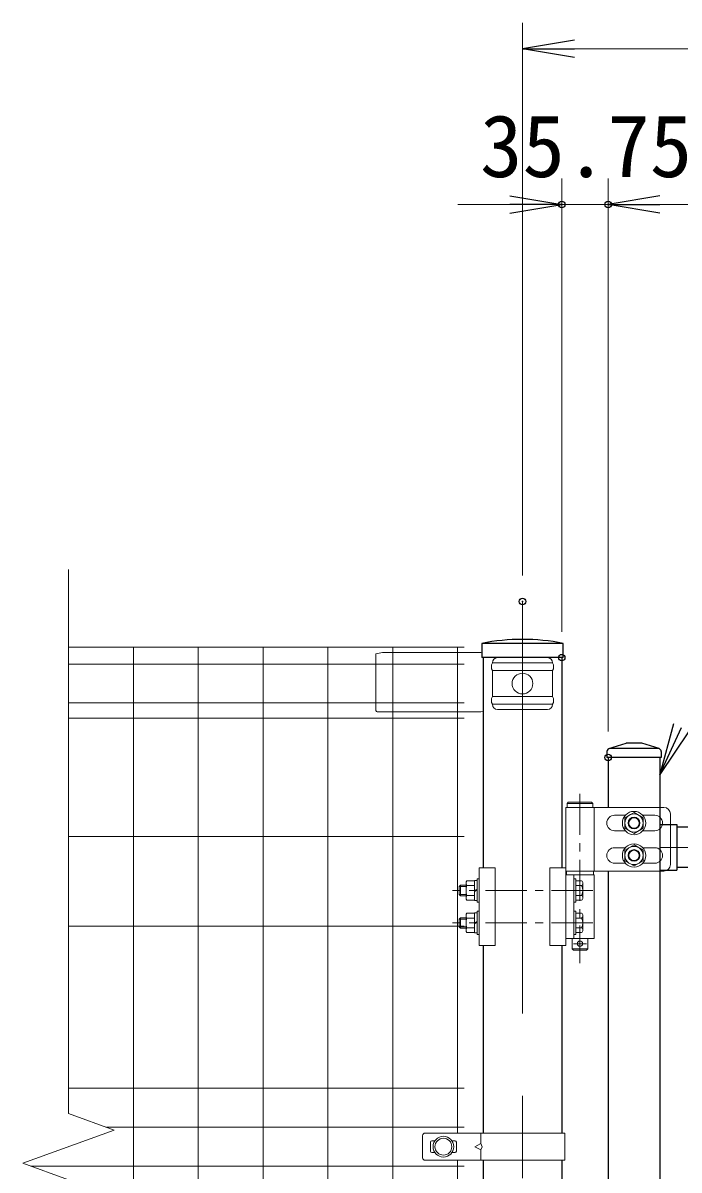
# Model space of a CAD drawing. Units: millimetres, scale not verified. Extents: x -4200 to 4200, y -2970 to 2970.
# Drawn here: x -190 to 316, y 175 to 1059 of the extents above; entities that cross this region are included whole.
import ezdxf
from ezdxf.enums import TextEntityAlignment as Align

# ---------------------------------------------------------------- set-up
doc = ezdxf.new("R2010")
doc.units = ezdxf.units.MM
doc.header["$LTSCALE"] = 10
doc.header["$PDMODE"] = 32
doc.header["$PDSIZE"] = 5
doc.linetypes.add('USER1', pattern=[50.8, 31.75, -6.35, 6.35, -6.35])
for name, color, linetype, lineweight in [('0-0_D-BMK', 2, 'USER1', 13), ('0-1_D-STR1', 1, 'Continuous', 25), ('0-4_D-STR-DIM', 7, 'Continuous', 13), ('0-6_Defpoints', 6, 'Continuous', 25), ('0-7_D-STR-TXT', 7, 'Continuous', 13), ('0-8_D-STR3', 3, 'Continuous', 13), ('0-D_D-STR2', 7, 'Continuous', 13)]:
    doc.layers.add(name, color=color, linetype=linetype, lineweight=lineweight)
doc.layers.add('0-5_0', color=7, linetype='Continuous')
doc.styles.add('ＭＳ ゴシック', font='')
doc.styles.get('ＭＳ ゴシック').set_extended_font_data('MS Gothic')

# ---------------------------------------------------------------- blocks, each defined once
blk = doc.blocks.new('_Open')
at = {"layer": '0-5_0'}
blk.add_line((-10, 1.667), (0, 0), dxfattribs=at)
blk.add_lwpolyline([(-10, -1.667), (0, 0), (-10, 0)], dxfattribs=at)
blk = doc.blocks.new('U8')
at = {"layer": '0-0_D-BMK'}
for p, q in [((45.5, 6870.4), (45.5, 5565.6)), ((9102.3, 6457.5), (662.3, 6457.5)), ((143.5, 6125), (-938.5, 6125)), ((143.5, 5875), (-938.5, 5875)), ((-4.5, 5715), (95.5, 5715))]:
    blk.add_line(p, q, dxfattribs=at)
at = {"layer": '0-1_D-STR1'}
for p, q in [((269.2, 7218.9), (402.3, 7260)), ((522.3, 7260), (402.3, 7260)), ((655.4, 7218.9), (522.3, 7260)), ((252.3, 7196), (252.3, 7150)), ((651.9, 7220), (276.3, 7220)), ((672.3, 7196), (672.3, 7150)), ((672.3, 7150), (252.3, 7150)), ((262.3, 7150), (262.3, 6765)), ((662.3, 7150), (662.3, 300)), ((662.3, 6632.5), (792.3, 6632.5)), ((792.3, 6632.5), (792.3, 6282.5)), ((8972.3, 6612.5), (792.3, 6612.5)), ((662.3, 6282.5), (792.3, 6282.5)), ((8972.3, 6302.5), (792.3, 6302.5)), ((262.3, 6275), (262.3, 2650))]:
    blk.add_line(p, q, dxfattribs=at)
for centre, start, end in [((276.3, 7196), 90, 180), ((648.3, 7196), 0, 72.84994)]:
    blk.add_arc(centre, 24, start, end, dxfattribs=at)
at = {"layer": '0-8_D-STR3'}
for p, q in [((-63, 6765), (-63, 5700)), ((-63, 6765), (154, 6765)), ((-44.5, 6805), (-54.5, 6795)), ((-54.5, 6795), (145.5, 6795)), ((-54.5, 6765), (-54.5, 6795)), ((-54.5, 6765), (145.5, 6765)), ((-44.5, 6805), (135.5, 6805)), ((135.5, 6805), (145.5, 6795)), ((145.5, 6765), (145.5, 6795)), ((154, 6275), (154, 6765)), ((154, 6765), (692.6, 6765)), ((395.2, 6705), (312.6, 6705)), ((529.4, 6705), (622.6, 6705)), ((742.6, 6715), (742.6, 6325)), ((395.2, 6585), (312.6, 6585)), ((529.4, 6585), (622.6, 6585)), ((395.2, 6455), (312.6, 6455)), ((529.4, 6455), (622.6, 6455)), ((-732.2, 6300), (-732.2, 5700)), ((-732.2, 6300), (-607.2, 6300)), ((-607.2, 6300), (-607.2, 5700)), ((-188, 6300), (-188, 5700)), ((-63, 6300), (-188, 6300)), ((395.2, 6335), (312.6, 6335)), ((529.4, 6335), (622.6, 6335)), ((-768.2, 6200), (-826.2, 6200)), ((-768.2, 6200), (-768.2, 6050)), ((-732.2, 6215), (-748.2, 6215)), ((-748.2, 6215), (-748.2, 6035)), ((-748.2, 6202), (-748.2, 6048)), ((-732.2, 6035), (-732.2, 6215)), ((-63, 6275), (154, 6275)), ((-63, 6275), (154, 6275)), ((154, 6245), (-63, 6245)), ((150.5, 6275), (-59.5, 6275)), ((-59.5, 6245), (-59.5, 6275)), ((-59.5, 6245), (150.5, 6245)), ((-3, 5755), (-3, 6245)), ((13, 6035), (13, 6215)), ((57.2, 6200), (13, 6200)), ((13, 6200), (13, 6050)), ((150.5, 6245), (150.5, 6275)), ((154, 6275), (692.6, 6275)), ((154, 5755), (154, 6245)), ((-877, 6165), (-887, 6155)), ((-833.2, 6165), (-877, 6165)), ((-833.2, 6182.8), (-833.2, 6067.3)), ((-768.2, 6162.5), (-826.2, 6162.5)), ((-748.2, 6135.7), (-768.2, 6124.1)), ((-748.2, 6128.8), (-768.2, 6117.2)), ((57.2, 6162.6), (13, 6162.6)), ((68, 6181.3), (68, 6068.7)), ((-833.2, 6095), (-887, 6095)), ((-833.2, 6085), (-877, 6085)), ((-768.2, 6087.5), (-826.2, 6087.5)), ((-768.2, 6050), (-826.2, 6050)), ((-748.2, 6048), (-768.2, 6048)), ((-732.2, 6035), (-748.2, 6035)), ((13, 6035), (-3, 6035)), ((57.2, 6087.4), (13, 6087.4)), ((57.2, 6050), (13, 6050)), ((-833.2, 5932.8), (-833.2, 5817.3)), ((-768.2, 5950), (-826.2, 5950)), ((-768.2, 5950), (-768.2, 5800)), ((-732.2, 5965), (-748.2, 5965)), ((-748.2, 5965), (-748.2, 5785)), ((-748.2, 5952), (-748.2, 5798)), ((-732.2, 5785), (-732.2, 5965)), ((13, 5785), (13, 5965)), ((57.2, 5950), (13, 5950)), ((13, 5950), (13, 5800)), ((68, 5931.3), (68, 5818.7)), ((-877, 5915), (-887, 5905)), ((-833.2, 5845), (-887, 5845)), ((-833.2, 5915), (-877, 5915)), ((-768.2, 5912.5), (-826.2, 5912.5)), ((-768.2, 5837.5), (-826.2, 5837.5)), ((-748.2, 5885.7), (-768.2, 5874.1)), ((-748.2, 5878.8), (-768.2, 5867.2)), ((57.2, 5912.6), (13, 5912.6)), ((57.2, 5837.4), (13, 5837.4)), ((-833.2, 5835), (-877, 5835)), ((-768.2, 5800), (-826.2, 5800)), ((-748.2, 5798), (-768.2, 5798)), ((-732.2, 5785), (-748.2, 5785)), ((-63, 5755), (154, 5755)), ((-14.5, 5755), (-14.5, 5675)), ((13, 5785), (-3, 5785)), ((57.2, 5800), (13, 5800)), ((105.5, 5755), (105.5, 5675)), ((-732.2, 5700), (-607.2, 5700)), ((-63, 5700), (-188, 5700)), ((105.5, 5675), (-14.5, 5675)), ((-4.5, 5665), (-14.5, 5675)), ((95.5, 5665), (-4.5, 5665)), ((105.5, 5675), (95.5, 5665))]:
    blk.add_line(p, q, dxfattribs=at)
for points in [[(462.3, 6726), (532.4, 6685.5), (532.4, 6604.5), (462.3, 6564), (392.2, 6604.5), (392.2, 6685.5)], [(462.3, 6476), (532.4, 6435.5), (532.4, 6354.5), (462.3, 6314), (392.2, 6354.5), (392.2, 6435.5)]]:
    blk.add_lwpolyline(points, close=True, dxfattribs=at)
for points in [[(-748.2, 6202), (-768.2, 6202), (-768.2, 6048)], [(13, 6215), (-3, 6215), (-3, 6035)], [(-877, 6165), (-877, 6085), (-887, 6095)], [(-833.2, 6155), (-887, 6155), (-887, 6095)], [(-748.2, 5952), (-768.2, 5952), (-768.2, 5798)], [(13, 5965), (-3, 5965), (-3, 5785)], [(-877, 5915), (-877, 5835), (-887, 5845)], [(-833.2, 5905), (-887, 5905), (-887, 5845)]]:
    blk.add_lwpolyline(points, dxfattribs=at)
for centre, radius in [((462.3, 6645), 90), ((462.3, 6645), 90), ((462.3, 6645), 70.3), ((462.3, 6645), 45), ((462.3, 6645), 40), ((462.3, 6645), 40), ((462.3, 6395), 90), ((462.3, 6395), 90), ((462.3, 6395), 70.3), ((462.3, 6395), 45), ((462.3, 6395), 40), ((462.3, 6395), 40), ((45.5, 5715), 20)]:
    blk.add_circle(centre, radius, dxfattribs=at)
for centre, radius, start, end in [((692.6, 6715), 50, 0, 90), ((312.6, 6645), 60, 90, 270), ((622.6, 6645), 60, 270, 90), ((312.6, 6395), 60, 90, 270), ((622.6, 6395), 60, 270, 90), ((692.6, 6325), 50, 270, 0), ((-804.8, 6181.3), 28.5, 138.83491, 221.16509), ((46.4, 6181.3), 21.6, 300, 60), ((-729.3, 6125), 104, 158.85295, 201.14705), ((-2.8, 6125), 70.8, 327.93138, 32.06862), ((-804.8, 6068.8), 28.5, 138.86505, 221.13495), ((46.4, 6068.7), 21.6, 300, 60), ((-804.8, 5931.3), 28.5, 138.83491, 221.16509), ((46.4, 5931.3), 21.6, 300, 60), ((-804.8, 5818.8), 28.5, 138.86505, 221.13495), ((-729.3, 5875), 104, 158.85295, 201.14705), ((-2.8, 5875), 70.8, 327.93138, 32.06862), ((46.4, 5818.7), 21.6, 300, 60)]:
    blk.add_arc(centre, radius, start, end, dxfattribs=at)

msp = doc.modelspace()

# ---------------------------------------------------------------- linework, layer by layer
at = {"layer": '0-0_D-BMK'}
msp.add_line((195.73, 612.92), (195.73, -432.89), dxfattribs=at)
at = {"layer": '0-1_D-STR1'}
for p, q in [((227.18, 580.68), (164.28, 580.68)), ((227.18, 580.68), (164.28, 580.68)), ((164.28, 580.68), (164.28, 569.68)), ((227.18, 569.68), (227.18, 580.68)), ((227.18, 569.68), (227.18, 580.68)), ((227.18, 569.68), (164.28, 569.68)), ((165.48, 569.68), (165.48, 407.68)), ((225.98, 569.68), (225.98, 407.68)), ((165.48, 347.68), (165.48, 203.18)), ((225.98, 347.68), (225.98, 203.18)), ((165.48, 182.18), (165.48, -3.82)), ((225.98, 182.18), (225.98, -3.82))]:
    msp.add_line(p, q, dxfattribs=at)
msp.add_arc((195.73, 421.25), 162.5, 78.84081, 101.15919, dxfattribs=at)
msp.add_arc((195.73, 421.25), 162.5, 78.84081, 101.15919, dxfattribs=at)
at = {"layer": '0-4_D-STR-DIM'}
for p, q in [((195.73, 632.92), (195.73, 1058.93)), ((235.73, 1038.93), (2155.73, 1038.93)), ((225.98, 589.68), (225.98, 938.93)), ((261.74, 512.68), (261.74, 938.93)), ((261.74, 512.68), (261.74, 938.93)), ((185.98, 918.93), (145.98, 918.93)), ((261.74, 918.93), (225.98, 918.93)), ((1145.74, 918.93), (301.74, 918.93)), ((301.74, 918.93), (341.74, 918.93))]:
    msp.add_line(p, q, dxfattribs=at)
at = {"layer": '0-6_Defpoints'}
for p in [(225.98, 918.93), (261.74, 918.93), (195.73, 612.92), (225.98, 569.68), (261.74, 492.68)]:
    msp.add_point(p, dxfattribs=at)
at = {"layer": '0-8_D-STR3'}
for p, q in [((87.73, 573.68), (82.73, 572.68)), ((82.73, 572.68), (82.73, 528.87)), ((87.73, 573.68), (163.61, 573.68)), ((163.61, 573.68), (164.28, 573.35)), ((176.53, 569.68), (214.94, 569.68)), ((172.53, 565.68), (218.94, 565.68)), ((172.53, 559.68), (172.53, 539.68)), ((172.53, 559.68), (218.94, 559.68)), ((218.94, 559.68), (218.94, 539.68)), ((172.53, 539.68), (218.94, 539.68)), ((172.53, 533.68), (218.94, 533.68)), ((163.52, 527.87), (83.73, 527.87)), ((165.48, 528.28), (163.52, 527.87)), ((176.53, 529.68), (214.94, 529.68)), ((118.73, 201.18), (118.73, 184.18)), ((228.28, 203.18), (120.73, 203.18)), ((124.73, 196.18), (124.73, 189.18)), ((128.12, 197.18), (125.73, 197.18)), ((143.73, 197.18), (141.35, 197.18)), ((144.73, 196.18), (144.73, 189.18)), ((163.58, 203.18), (163.58, 195.18)), ((228.28, 203.18), (228.28, 182.18)), ((128.12, 188.18), (125.73, 188.18)), ((143.73, 188.18), (141.35, 188.18)), ((163.58, 190.18), (163.58, 182.18)), ((228.28, 182.18), (120.73, 182.18))]:
    msp.add_line(p, q, dxfattribs=at)
msp.add_lwpolyline([(159, 192.68), (163.58, 195.18), (164.55, 192.68), (163.58, 190.18)], close=True, dxfattribs=at)
for centre, radius in [((195.73, 549.68), 8), ((134.73, 192.68), 8), ((134.73, 192.68), 6.5)]:
    msp.add_circle(centre, radius, dxfattribs=at)
for centre, radius, start, end in [((176.53, 565.68), 4, 90, 180), ((214.94, 565.68), 4, 0, 90), ((177.78, 562.68), 6.05, 150.26731, 209.73269), ((213.69, 562.68), 6.05, 330.26731, 29.73269), ((177.8, 536.68), 6.07, 150.37394, 209.62606), ((213.66, 536.68), 6.07, 330.37394, 29.62606), ((176.53, 533.68), 4, 180, 270), ((214.94, 533.68), 4, 270, 0), ((83.73, 528.87), 1, 180, 270), ((120.73, 201.18), 2, 90, 180), ((125.73, 196.18), 1, 90, 180), ((143.73, 196.18), 1, 0, 90), ((125.73, 189.18), 1, 180, 270), ((143.73, 189.18), 1, 270, 0), ((120.73, 184.18), 2, 180, 270)]:
    msp.add_arc(centre, radius, start, end, dxfattribs=at)
at = {"layer": '0-D_D-STR2'}
for p, q in [((150.73, 577.68), (-154.27, 577.68)), ((-104.27, 577.68), (-104.27, -192.32)), ((-54.27, 577.68), (-54.27, -192.32)), ((-4.27, 577.68), (-4.27, -192.32)), ((45.73, 577.68), (45.73, -192.32)), ((95.73, 577.68), (95.73, -192.32)), ((145.73, 577.68), (145.73, 203.18)), ((150.73, 564.58), (-154.27, 564.58)), ((150.73, 534.78), (-154.27, 534.78)), ((150.73, 522.93), (-154.27, 522.93)), ((150.73, 431.68), (-154.27, 431.68)), ((150.73, 362.68), (-154.27, 362.68)), ((150.73, 237.68), (-154.27, 237.68)), ((150.73, 207.68), (-125, 207.68)), ((150.73, 177.68), (-183.53, 177.68)), ((145.73, 182.18), (145.73, -192.32))]:
    msp.add_line(p, q, dxfattribs=at)
msp.add_lwpolyline([(-154.27, -357.32), (-154.27, 167.03), (-189.51, 179.86), (-119.03, 205.51), (-154.27, 218.34), (-154.27, 637.68)], dxfattribs=at)

# ---------------------------------------------------------------- block references
at = {"layer": '0-4_D-STR-DIM', "xscale": 4, "yscale": 4, "rotation": 180}
for p in [(195.73, 1038.93), (261.74, 918.93), (261.74, 918.93)]:
    msp.add_blockref('_Open', p, dxfattribs=at)
at = {"layer": '0-4_D-STR-DIM', "xscale": 4, "yscale": 4}
msp.add_blockref('_Open', (225.98, 918.93), dxfattribs=at)
at = {"layer": '0-5_0', "xscale": 0.1, "yscale": 0.1}
msp.add_blockref('U8', (235.51, -222.32), dxfattribs=at)
at = {"layer": '0-7_D-STR-TXT', "xscale": 4, "yscale": 4, "rotation": 245.65729}
msp.add_blockref('_Open', (301.74, 479.48), dxfattribs=at)

# ---------------------------------------------------------------- texts
at = {"layer": '0-4_D-STR-DIM', "style": 'ＭＳ ゴシック'}
msp.add_text('35.75', height=48.09, dxfattribs=at).set_placement((163.02, 925.67), align=Align.BOTTOM_LEFT)

doc.saveas('drawing.dxf')
